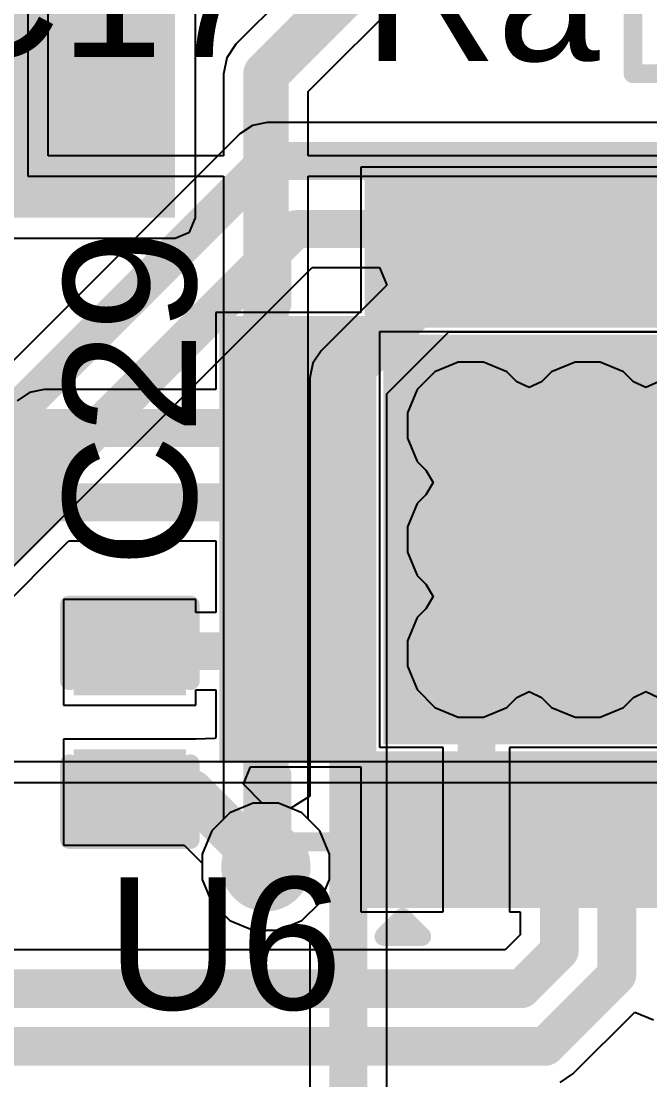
# Model space of a CAD drawing. Header units: inches. Extents: x -4.4 to 45.3, y -0.3 to 53.7.
# Drawn here: x 28.15 to 32.37, y 37.44 to 44.55 of the extents above; entities that cross this region are included whole.
import ezdxf

# ---------------------------------------------------------------- set-up
doc = ezdxf.new("R2010")
doc.units = ezdxf.units.IN
for name, color, linetype in [('Bottom Layer', 5, 'Continuous'), ('Bottom Solder', 6, 'Continuous'), ('Multi-Layer', 9, 'Continuous'), ('Pad Holes', 156, 'Continuous'), ('Signal_1', 16, 'Continuous'), ('Signal_2', 76, 'Continuous'), ('Top Layer', 1, 'Continuous'), ('Top Overlay', 2, 'Continuous'), ('Top Paste', 8, 'Continuous'), ('Top Solder', 216, 'Continuous'), ('Via Holes', 16, 'Continuous')]:
    doc.layers.add(name, color=color, linetype=linetype)
doc.styles.add('Arial', font='', dxfattribs={"height": 0.2})
doc.styles.get('Arial').set_extended_font_data('Arial')

# ---------------------------------------------------------------- blocks, each defined once
blk = doc.blocks.new('C___0402_5')
at = {"layer": 'Top Layer'}
for points in [[(-0.6985, -0.3175), (-0.6985, 0.3175), (-0.2413, 0.3175), (-0.2413, -0.3175)], [(0.2413, -0.3175), (0.2413, 0.3175), (0.6985, 0.3175), (0.6985, -0.3175)]]:
    blk.add_hatch(color=1, dxfattribs=at).paths.add_polyline_path(points)
at = {"layer": 'Top Paste'}
for points in [[(-0.6985, -0.3175), (-0.6985, 0.3175), (-0.2413, 0.3175), (-0.2413, -0.3175)], [(0.2413, -0.3175), (0.2413, 0.3175), (0.6985, 0.3175), (0.6985, -0.3175)]]:
    blk.add_hatch(color=8, dxfattribs=at).paths.add_polyline_path(points)
at = {"layer": 'Top Solder'}
for points in [[(-0.7585, -0.3775), (-0.7585, 0.3775), (-0.1813, 0.3775), (-0.1813, -0.3775)], [(0.1813, -0.3775), (0.1813, 0.3775), (0.7585, 0.3775), (0.7585, -0.3775)]]:
    blk.add_hatch(color=216, dxfattribs=at).paths.add_polyline_path(points)
at = {"layer": 'Top Overlay'}
for points in [[(-0.7874, -0.4064, 0.127, 0.127, 0), (-0.7874, 0.4064, 0.127, 0.127, 0)], [(-0.2794, 0.4064, 0.127, 0.127, 0), (-0.7874, 0.4064, 0.127, 0.127, 0)], [(0.7874, 0.4064, 0.127, 0.127, 0), (0.2794, 0.4064, 0.127, 0.127, 0)], [(0.7874, -0.4064, 0.127, 0.127, 0), (0.7874, 0.4064, 0.127, 0.127, 0)], [(-0.2794, -0.4064, 0.127, 0.127, 0), (-0.7874, -0.4064, 0.127, 0.127, 0)], [(0.7874, -0.4064, 0.127, 0.127, 0), (0.2794, -0.4064, 0.127, 0.127, 0)]]:
    blk.add_lwpolyline(points, format="xyseb", dxfattribs=at)
for points in [[(-0.8191, 0.4064, 0.0635, 0.0635, 1), (-0.7556, 0.4064, 0.0635, 0.0635, 1)], [(-0.8191, 0.4064, 0.0635, 0.0635, 1), (-0.7556, 0.4064, 0.0635, 0.0635, 1)], [(-0.3111, 0.4064, 0.0635, 0.0635, 1), (-0.2477, 0.4064, 0.0635, 0.0635, 1)], [(0.2477, 0.4064, 0.0635, 0.0635, 1), (0.3111, 0.4064, 0.0635, 0.0635, 1)], [(0.7556, 0.4064, 0.0635, 0.0635, 1), (0.8191, 0.4064, 0.0635, 0.0635, 1)], [(0.7556, 0.4064, 0.0635, 0.0635, 1), (0.8191, 0.4064, 0.0635, 0.0635, 1)], [(-0.8191, -0.4064, 0.0635, 0.0635, 1), (-0.7556, -0.4064, 0.0635, 0.0635, 1)], [(-0.8191, -0.4064, 0.0635, 0.0635, 1), (-0.7556, -0.4064, 0.0635, 0.0635, 1)], [(-0.3111, -0.4064, 0.0635, 0.0635, 1), (-0.2477, -0.4064, 0.0635, 0.0635, 1)], [(0.2477, -0.4064, 0.0635, 0.0635, 1), (0.3111, -0.4064, 0.0635, 0.0635, 1)], [(0.7556, -0.4064, 0.0635, 0.0635, 1), (0.8191, -0.4064, 0.0635, 0.0635, 1)], [(0.7556, -0.4064, 0.0635, 0.0635, 1), (0.8191, -0.4064, 0.0635, 0.0635, 1)]]:
    blk.add_lwpolyline(points, format="xyseb", close=True, dxfattribs=at)
blk = doc.blocks.new('24_QFN__4_4__37')
at = {"layer": 'Top Layer'}
for points in [[(-1.4, 1.525), (-1.4, 2.375), (-1.1, 2.375), (-1.1, 1.525)], [(-0.9, 1.525), (-0.9, 2.375), (-0.6, 2.375), (-0.6, 1.525)], [(-0.4, 1.525), (-0.4, 2.375), (-0.1, 2.375), (-0.1, 1.525)], [(0.1, 1.525), (0.1, 2.375), (0.4, 2.375), (0.4, 1.525)], [(0.6, 1.525), (0.6, 2.375), (0.9, 2.375), (0.9, 1.525)], [(1.1, 1.525), (1.1, 2.375), (1.4, 2.375), (1.4, 1.525)], [(-2.375, 1.4), (-1.525, 1.4), (-1.525, 1.1), (-2.375, 1.1)], [(1.525, 1.4), (2.375, 1.4), (2.375, 1.1), (1.525, 1.1)], [(-1.275, -1.275), (-1.275, 1.275), (1.275, 1.275), (1.275, -1.275)], [(-2.375, 0.9), (-1.525, 0.9), (-1.525, 0.6), (-2.375, 0.6)], [(1.525, 0.9), (2.375, 0.9), (2.375, 0.6), (1.525, 0.6)], [(-2.375, 0.4), (-1.525, 0.4), (-1.525, 0.1), (-2.375, 0.1)], [(1.525, 0.4), (2.375, 0.4), (2.375, 0.1), (1.525, 0.1)], [(-2.375, -0.1), (-1.525, -0.1), (-1.525, -0.4), (-2.375, -0.4)], [(1.525, -0.1), (2.375, -0.1), (2.375, -0.4), (1.525, -0.4)], [(-2.375, -0.6), (-1.525, -0.6), (-1.525, -0.9), (-2.375, -0.9)], [(1.525, -0.6), (2.375, -0.6), (2.375, -0.9), (1.525, -0.9)], [(-2.375, -1.1), (-1.525, -1.1), (-1.525, -1.4), (-2.375, -1.4)], [(1.525, -1.1), (2.375, -1.1), (2.375, -1.4), (1.525, -1.4)], [(-1.1, -1.525), (-1.1, -2.375), (-1.4, -2.375), (-1.4, -1.525)], [(-0.6, -1.525), (-0.6, -2.375), (-0.9, -2.375), (-0.9, -1.525)], [(-0.1, -1.525), (-0.1, -2.375), (-0.4, -2.375), (-0.4, -1.525)], [(0.4, -1.525), (0.4, -2.375), (0.1, -2.375), (0.1, -1.525)], [(0.9, -1.525), (0.9, -2.375), (0.6, -2.375), (0.6, -1.525)], [(1.4, -1.525), (1.4, -2.375), (1.1, -2.375), (1.1, -1.525)]]:
    blk.add_hatch(color=1, dxfattribs=at).paths.add_polyline_path(points)
at = {"layer": 'Top Paste'}
for points in [[(-1.4, 1.525), (-1.4, 2.375), (-1.1, 2.375), (-1.1, 1.525)], [(-0.9, 1.525), (-0.9, 2.375), (-0.6, 2.375), (-0.6, 1.525)], [(-0.4, 1.525), (-0.4, 2.375), (-0.1, 2.375), (-0.1, 1.525)], [(0.1, 1.525), (0.1, 2.375), (0.4, 2.375), (0.4, 1.525)], [(0.6, 1.525), (0.6, 2.375), (0.9, 2.375), (0.9, 1.525)], [(1.1, 1.525), (1.1, 2.375), (1.4, 2.375), (1.4, 1.525)], [(-2.375, 1.4), (-1.525, 1.4), (-1.525, 1.1), (-2.375, 1.1)], [(1.525, 1.4), (2.375, 1.4), (2.375, 1.1), (1.525, 1.1)], [(-1.275, -1.275), (-1.275, 1.275), (1.275, 1.275), (1.275, -1.275)], [(-2.375, 0.9), (-1.525, 0.9), (-1.525, 0.6), (-2.375, 0.6)], [(1.525, 0.9), (2.375, 0.9), (2.375, 0.6), (1.525, 0.6)], [(-2.375, 0.4), (-1.525, 0.4), (-1.525, 0.1), (-2.375, 0.1)], [(1.525, 0.4), (2.375, 0.4), (2.375, 0.1), (1.525, 0.1)], [(-2.375, -0.1), (-1.525, -0.1), (-1.525, -0.4), (-2.375, -0.4)], [(1.525, -0.1), (2.375, -0.1), (2.375, -0.4), (1.525, -0.4)], [(-2.375, -0.6), (-1.525, -0.6), (-1.525, -0.9), (-2.375, -0.9)], [(1.525, -0.6), (2.375, -0.6), (2.375, -0.9), (1.525, -0.9)], [(-2.375, -1.1), (-1.525, -1.1), (-1.525, -1.4), (-2.375, -1.4)], [(1.525, -1.1), (2.375, -1.1), (2.375, -1.4), (1.525, -1.4)], [(-1.1, -1.525), (-1.1, -2.375), (-1.4, -2.375), (-1.4, -1.525)], [(-0.6, -1.525), (-0.6, -2.375), (-0.9, -2.375), (-0.9, -1.525)], [(-0.1, -1.525), (-0.1, -2.375), (-0.4, -2.375), (-0.4, -1.525)], [(0.4, -1.525), (0.4, -2.375), (0.1, -2.375), (0.1, -1.525)], [(0.9, -1.525), (0.9, -2.375), (0.6, -2.375), (0.6, -1.525)], [(1.4, -1.525), (1.4, -2.375), (1.1, -2.375), (1.1, -1.525)]]:
    blk.add_hatch(color=8, dxfattribs=at).paths.add_polyline_path(points)
at = {"layer": 'Top Solder'}
for points in [[(-1.5016, 1.4234), (-1.5016, 2.4766), (-0.9984, 2.4766), (-0.9984, 1.4234)], [(-1.0016, 1.4234), (-1.0016, 2.4766), (-0.4984, 2.4766), (-0.4984, 1.4234)], [(-0.5016, 1.4234), (-0.5016, 2.4766), (0.0016, 2.4766), (0.0016, 1.4234)], [(-0.0016, 1.4234), (-0.0016, 2.4766), (0.5016, 2.4766), (0.5016, 1.4234)], [(0.4984, 1.4234), (0.4984, 2.4766), (1.0016, 2.4766), (1.0016, 1.4234)], [(0.9984, 1.4234), (0.9984, 2.4766), (1.5016, 2.4766), (1.5016, 1.4234)], [(-2.4766, 1.5016), (-1.4234, 1.5016), (-1.4234, 0.9984), (-2.4766, 0.9984)], [(1.4234, 1.5016), (2.4766, 1.5016), (2.4766, 0.9984), (1.4234, 0.9984)], [(-1.3766, -1.3766), (-1.3766, 1.3766), (1.3766, 1.3766), (1.3766, -1.3766)], [(-2.4766, 1.0016), (-1.4234, 1.0016), (-1.4234, 0.4984), (-2.4766, 0.4984)], [(1.4234, 1.0016), (2.4766, 1.0016), (2.4766, 0.4984), (1.4234, 0.4984)], [(-2.4766, 0.5016), (-1.4234, 0.5016), (-1.4234, -0.0016), (-2.4766, -0.0016)], [(1.4234, 0.5016), (2.4766, 0.5016), (2.4766, -0.0016), (1.4234, -0.0016)], [(-2.4766, 0.0016), (-1.4234, 0.0016), (-1.4234, -0.5016), (-2.4766, -0.5016)], [(1.4234, 0.0016), (2.4766, 0.0016), (2.4766, -0.5016), (1.4234, -0.5016)], [(-2.4766, -0.4984), (-1.4234, -0.4984), (-1.4234, -1.0016), (-2.4766, -1.0016)], [(1.4234, -0.4984), (2.4766, -0.4984), (2.4766, -1.0016), (1.4234, -1.0016)], [(-2.4766, -0.9984), (-1.4234, -0.9984), (-1.4234, -1.5016), (-2.4766, -1.5016)], [(1.4234, -0.9984), (2.4766, -0.9984), (2.4766, -1.5016), (1.4234, -1.5016)], [(-0.9984, -1.4234), (-0.9984, -2.4766), (-1.5016, -2.4766), (-1.5016, -1.4234)], [(-0.4984, -1.4234), (-0.4984, -2.4766), (-1.0016, -2.4766), (-1.0016, -1.4234)], [(0.0016, -1.4234), (0.0016, -2.4766), (-0.5016, -2.4766), (-0.5016, -1.4234)], [(0.5016, -1.4234), (0.5016, -2.4766), (-0.0016, -2.4766), (-0.0016, -1.4234)], [(1.0016, -1.4234), (1.0016, -2.4766), (0.4984, -2.4766), (0.4984, -1.4234)], [(1.5016, -1.4234), (1.5016, -2.4766), (0.9984, -2.4766), (0.9984, -1.4234)]]:
    blk.add_hatch(color=216, dxfattribs=at).paths.add_polyline_path(points)
at = {"layer": 'Top Overlay'}
for points in [[(-2.032, 2.0574, 0.127, 0.127, 0), (-2.032, 1.6256, 0.127, 0.127, 0)], [(-2.032, 2.0574, 0.127, 0.127, 0), (-1.5748, 2.0574, 0.127, 0.127, 0)], [(1.5748, 2.0574, 0.127, 0.127, 0), (2.032, 2.0574, 0.127, 0.127, 0)], [(2.032, 2.0574, 0.127, 0.127, 0), (2.032, 1.6256, 0.127, 0.127, 0)], [(-2.667, 1.3716, 0.127, 0.127, 0), (-2.54, 1.2446, 0.127, 0.127, 0)], [(-2.667, 1.3716, 0.127, 0.127, 0), (-2.667, 1.1176, 0.127, 0.127, 0)], [(-2.54, 1.2446, 0.127, 0.127, 0), (-2.667, 1.1176, 0.127, 0.127, 0)], [(-2.032, -1.6256, 0.127, 0.127, 0), (-2.032, -2.0574, 0.127, 0.127, 0)], [(2.032, -1.6256, 0.127, 0.127, 0), (2.032, -2.0574, 0.127, 0.127, 0)], [(-2.032, -2.0574, 0.127, 0.127, 0), (-1.5748, -2.0574, 0.127, 0.127, 0)], [(1.5748, -2.0574, 0.127, 0.127, 0), (2.032, -2.0574, 0.127, 0.127, 0)]]:
    blk.add_lwpolyline(points, format="xyseb", dxfattribs=at)
for points in [[(-2.0638, 2.0574, 0.0635, 0.0635, 1), (-2.0002, 2.0574, 0.0635, 0.0635, 1)], [(-2.0638, 2.0574, 0.0635, 0.0635, 1), (-2.0002, 2.0574, 0.0635, 0.0635, 1)], [(-1.6065, 2.0574, 0.0635, 0.0635, 1), (-1.5431, 2.0574, 0.0635, 0.0635, 1)], [(1.5431, 2.0574, 0.0635, 0.0635, 1), (1.6065, 2.0574, 0.0635, 0.0635, 1)], [(2.0002, 2.0574, 0.0635, 0.0635, 1), (2.0638, 2.0574, 0.0635, 0.0635, 1)], [(2.0002, 2.0574, 0.0635, 0.0635, 1), (2.0638, 2.0574, 0.0635, 0.0635, 1)], [(-2.0638, 1.6256, 0.0635, 0.0635, 1), (-2.0002, 1.6256, 0.0635, 0.0635, 1)], [(2.0002, 1.6256, 0.0635, 0.0635, 1), (2.0638, 1.6256, 0.0635, 0.0635, 1)], [(-2.6987, 1.3716, 0.0635, 0.0635, 1), (-2.6353, 1.3716, 0.0635, 0.0635, 1)], [(-2.6987, 1.3716, 0.0635, 0.0635, 1), (-2.6353, 1.3716, 0.0635, 0.0635, 1)], [(-2.5718, 1.2446, 0.0635, 0.0635, 1), (-2.5082, 1.2446, 0.0635, 0.0635, 1)], [(-2.5718, 1.2446, 0.0635, 0.0635, 1), (-2.5082, 1.2446, 0.0635, 0.0635, 1)], [(-2.6987, 1.1176, 0.0635, 0.0635, 1), (-2.6353, 1.1176, 0.0635, 0.0635, 1)], [(-2.6987, 1.1176, 0.0635, 0.0635, 1), (-2.6353, 1.1176, 0.0635, 0.0635, 1)], [(-2.0638, -1.6256, 0.0635, 0.0635, 1), (-2.0002, -1.6256, 0.0635, 0.0635, 1)], [(2.0002, -1.6256, 0.0635, 0.0635, 1), (2.0638, -1.6256, 0.0635, 0.0635, 1)], [(-2.0638, -2.0574, 0.0635, 0.0635, 1), (-2.0002, -2.0574, 0.0635, 0.0635, 1)], [(-2.0638, -2.0574, 0.0635, 0.0635, 1), (-2.0002, -2.0574, 0.0635, 0.0635, 1)], [(-1.6065, -2.0574, 0.0635, 0.0635, 1), (-1.5431, -2.0574, 0.0635, 0.0635, 1)], [(1.5431, -2.0574, 0.0635, 0.0635, 1), (1.6065, -2.0574, 0.0635, 0.0635, 1)], [(2.0002, -2.0574, 0.0635, 0.0635, 1), (2.0638, -2.0574, 0.0635, 0.0635, 1)], [(2.0002, -2.0574, 0.0635, 0.0635, 1), (2.0638, -2.0574, 0.0635, 0.0635, 1)]]:
    blk.add_lwpolyline(points, format="xyseb", close=True, dxfattribs=at)
blk = doc.blocks.new('PH_01291_72')
at = {"layer": 'Bottom Layer'}
h = blk.add_hatch(color=5, dxfattribs=at)
edge = h.paths.add_edge_path()
edge.add_arc((-2.54, 1.27), 0.75, 0, 360)
h = blk.add_hatch(color=5, dxfattribs=at)
edge = h.paths.add_edge_path()
edge.add_arc((0, 1.27), 0.75, 0, 360)
h = blk.add_hatch(color=5, dxfattribs=at)
edge = h.paths.add_edge_path()
edge.add_arc((2.54, 1.27), 0.75, 0, 360)
blk.add_hatch(color=5, dxfattribs=at).paths.add_polyline_path([(-3.29, -0.52), (-1.79, -0.52), (-1.79, -2.02), (-3.29, -2.02)])
h = blk.add_hatch(color=5, dxfattribs=at)
edge = h.paths.add_edge_path()
edge.add_arc((0, -1.27), 0.75, 0, 360)
h = blk.add_hatch(color=5, dxfattribs=at)
edge = h.paths.add_edge_path()
edge.add_arc((2.54, -1.27), 0.75, 0, 360)
at = {"layer": 'Bottom Solder'}
h = blk.add_hatch(color=6, dxfattribs=at)
edge = h.paths.add_edge_path()
edge.add_arc((-2.54, 1.27), 0.8516, 0, 360)
h = blk.add_hatch(color=6, dxfattribs=at)
edge = h.paths.add_edge_path()
edge.add_arc((0, 1.27), 0.8516, 0, 360)
h = blk.add_hatch(color=6, dxfattribs=at)
edge = h.paths.add_edge_path()
edge.add_arc((2.54, 1.27), 0.8516, 0, 360)
blk.add_hatch(color=6, dxfattribs=at).paths.add_polyline_path([(-3.3916, -0.4184), (-1.6884, -0.4184), (-1.6884, -2.1216), (-3.3916, -2.1216)])
h = blk.add_hatch(color=6, dxfattribs=at)
edge = h.paths.add_edge_path()
edge.add_arc((0, -1.27), 0.8516, 0, 360)
h = blk.add_hatch(color=6, dxfattribs=at)
edge = h.paths.add_edge_path()
edge.add_arc((2.54, -1.27), 0.8516, 0, 360)
at = {"layer": 'Multi-Layer'}
h = blk.add_hatch(color=9, dxfattribs=at)
edge = h.paths.add_edge_path()
edge.add_arc((-2.54, 1.27), 0.75, 0, 360)
h = blk.add_hatch(color=9, dxfattribs=at)
edge = h.paths.add_edge_path()
edge.add_arc((0, 1.27), 0.75, 0, 360)
h = blk.add_hatch(color=9, dxfattribs=at)
edge = h.paths.add_edge_path()
edge.add_arc((2.54, 1.27), 0.75, 0, 360)
blk.add_hatch(color=9, dxfattribs=at).paths.add_polyline_path([(-3.29, -0.52), (-1.79, -0.52), (-1.79, -2.02), (-3.29, -2.02)])
h = blk.add_hatch(color=9, dxfattribs=at)
edge = h.paths.add_edge_path()
edge.add_arc((0, -1.27), 0.75, 0, 360)
h = blk.add_hatch(color=9, dxfattribs=at)
edge = h.paths.add_edge_path()
edge.add_arc((2.54, -1.27), 0.75, 0, 360)
at = {"layer": 'Pad Holes'}
h = blk.add_hatch(color=7, dxfattribs=at)
edge = h.paths.add_edge_path()
edge.add_arc((-2.54, 1.27), 0.51, 0, 360)
h = blk.add_hatch(color=7, dxfattribs=at)
edge = h.paths.add_edge_path()
edge.add_arc((0, 1.27), 0.51, 0, 360)
h = blk.add_hatch(color=7, dxfattribs=at)
edge = h.paths.add_edge_path()
edge.add_arc((2.54, 1.27), 0.51, 0, 360)
h = blk.add_hatch(color=7, dxfattribs=at)
edge = h.paths.add_edge_path()
edge.add_arc((-2.54, -1.27), 0.51, 0, 360)
h = blk.add_hatch(color=7, dxfattribs=at)
edge = h.paths.add_edge_path()
edge.add_arc((0, -1.27), 0.51, 0, 360)
h = blk.add_hatch(color=7, dxfattribs=at)
edge = h.paths.add_edge_path()
edge.add_arc((2.54, -1.27), 0.51, 0, 360)
at = {"layer": 'Signal_1'}
h = blk.add_hatch(color=16, dxfattribs=at)
edge = h.paths.add_edge_path()
edge.add_arc((-2.54, 1.27), 0.75, 0, 360)
h = blk.add_hatch(color=16, dxfattribs=at)
edge = h.paths.add_edge_path()
edge.add_arc((0, 1.27), 0.75, 0, 360)
h = blk.add_hatch(color=16, dxfattribs=at)
edge = h.paths.add_edge_path()
edge.add_arc((2.54, 1.27), 0.75, 0, 360)
blk.add_hatch(color=16, dxfattribs=at).paths.add_polyline_path([(-3.29, -0.52), (-1.79, -0.52), (-1.79, -2.02), (-3.29, -2.02)])
h = blk.add_hatch(color=16, dxfattribs=at)
edge = h.paths.add_edge_path()
edge.add_arc((0, -1.27), 0.75, 0, 360)
h = blk.add_hatch(color=16, dxfattribs=at)
edge = h.paths.add_edge_path()
edge.add_arc((2.54, -1.27), 0.75, 0, 360)
at = {"layer": 'Signal_2'}
h = blk.add_hatch(color=76, dxfattribs=at)
edge = h.paths.add_edge_path()
edge.add_arc((-2.54, 1.27), 0.75, 0, 360)
h = blk.add_hatch(color=76, dxfattribs=at)
edge = h.paths.add_edge_path()
edge.add_arc((0, 1.27), 0.75, 0, 360)
h = blk.add_hatch(color=76, dxfattribs=at)
edge = h.paths.add_edge_path()
edge.add_arc((2.54, 1.27), 0.75, 0, 360)
blk.add_hatch(color=76, dxfattribs=at).paths.add_polyline_path([(-3.29, -0.52), (-1.79, -0.52), (-1.79, -2.02), (-3.29, -2.02)])
h = blk.add_hatch(color=76, dxfattribs=at)
edge = h.paths.add_edge_path()
edge.add_arc((0, -1.27), 0.75, 0, 360)
h = blk.add_hatch(color=76, dxfattribs=at)
edge = h.paths.add_edge_path()
edge.add_arc((2.54, -1.27), 0.75, 0, 360)
at = {"layer": 'Top Layer'}
h = blk.add_hatch(color=1, dxfattribs=at)
edge = h.paths.add_edge_path()
edge.add_arc((-2.54, 1.27), 0.75, 0, 360)
h = blk.add_hatch(color=1, dxfattribs=at)
edge = h.paths.add_edge_path()
edge.add_arc((0, 1.27), 0.75, 0, 360)
h = blk.add_hatch(color=1, dxfattribs=at)
edge = h.paths.add_edge_path()
edge.add_arc((2.54, 1.27), 0.75, 0, 360)
blk.add_hatch(color=1, dxfattribs=at).paths.add_polyline_path([(-3.29, -0.52), (-1.79, -0.52), (-1.79, -2.02), (-3.29, -2.02)])
h = blk.add_hatch(color=1, dxfattribs=at)
edge = h.paths.add_edge_path()
edge.add_arc((0, -1.27), 0.75, 0, 360)
h = blk.add_hatch(color=1, dxfattribs=at)
edge = h.paths.add_edge_path()
edge.add_arc((2.54, -1.27), 0.75, 0, 360)
at = {"layer": 'Top Solder'}
h = blk.add_hatch(color=216, dxfattribs=at)
edge = h.paths.add_edge_path()
edge.add_arc((-2.54, 1.27), 0.8516, 0, 360)
h = blk.add_hatch(color=216, dxfattribs=at)
edge = h.paths.add_edge_path()
edge.add_arc((0, 1.27), 0.8516, 0, 360)
h = blk.add_hatch(color=216, dxfattribs=at)
edge = h.paths.add_edge_path()
edge.add_arc((2.54, 1.27), 0.8516, 0, 360)
blk.add_hatch(color=216, dxfattribs=at).paths.add_polyline_path([(-3.3916, -0.4184), (-1.6884, -0.4184), (-1.6884, -2.1216), (-3.3916, -2.1216)])
h = blk.add_hatch(color=216, dxfattribs=at)
edge = h.paths.add_edge_path()
edge.add_arc((0, -1.27), 0.8516, 0, 360)
h = blk.add_hatch(color=216, dxfattribs=at)
edge = h.paths.add_edge_path()
edge.add_arc((2.54, -1.27), 0.8516, 0, 360)
at = {"layer": 'Top Overlay'}
for points in [[(3.9085, 2.5623, 0.127, 0.127, 0), (-3.8577, 2.5623, 0.127, 0.127, 0)], [(-3.8577, 2.5431, 0.127, 0.127, 0), (-3.8577, -2.6639, 0.127, 0.127, 0)], [(3.9085, 2.5623, 0.127, 0.127, 0), (3.9085, -2.6639, 0.127, 0.127, 0)], [(3.9085, -2.6639, 0.127, 0.127, 0), (-3.8577, -2.6639, 0.127, 0.127, 0)]]:
    blk.add_lwpolyline(points, format="xyseb", dxfattribs=at)
for points in [[(-3.8895, 2.5623, 0.0635, 0.0635, 1), (-3.826, 2.5623, 0.0635, 0.0635, 1)], [(-3.8895, 2.5431, 0.0635, 0.0635, 1), (-3.826, 2.5431, 0.0635, 0.0635, 1)], [(3.8768, 2.5623, 0.0635, 0.0635, 1), (3.9403, 2.5623, 0.0635, 0.0635, 1)], [(3.8768, 2.5623, 0.0635, 0.0635, 1), (3.9403, 2.5623, 0.0635, 0.0635, 1)], [(-3.8895, -2.6639, 0.0635, 0.0635, 1), (-3.826, -2.6639, 0.0635, 0.0635, 1)], [(-3.8895, -2.6639, 0.0635, 0.0635, 1), (-3.826, -2.6639, 0.0635, 0.0635, 1)], [(3.8768, -2.6639, 0.0635, 0.0635, 1), (3.9403, -2.6639, 0.0635, 0.0635, 1)], [(3.8768, -2.6639, 0.0635, 0.0635, 1), (3.9403, -2.6639, 0.0635, 0.0635, 1)]]:
    blk.add_lwpolyline(points, format="xyseb", close=True, dxfattribs=at)

msp = doc.modelspace()

# ---------------------------------------------------------------- hatches: boundary and pattern name
at = {"layer": 'Bottom Layer'}
h = msp.add_hatch(color=5, dxfattribs=at)
edge = h.paths.add_edge_path()
edge.add_arc((31.1722, 41.8338), 0.3, 0, 360)
h = msp.add_hatch(color=5, dxfattribs=at)
edge = h.paths.add_edge_path()
edge.add_arc((31.9564, 41.8338), 0.3, 0, 360)
h = msp.add_hatch(color=5, dxfattribs=at)
edge = h.paths.add_edge_path()
edge.add_arc((31.1722, 41.0678), 0.3, 0, 360)
h = msp.add_hatch(color=5, dxfattribs=at)
edge = h.paths.add_edge_path()
edge.add_arc((31.9564, 41.0678), 0.3, 0, 360)
h = msp.add_hatch(color=5, dxfattribs=at)
edge = h.paths.add_edge_path()
edge.add_arc((31.1722, 40.3018), 0.3, 0, 360)
h = msp.add_hatch(color=5, dxfattribs=at)
edge = h.paths.add_edge_path()
edge.add_arc((31.9564, 40.3018), 0.3, 0, 360)
h = msp.add_hatch(color=5, dxfattribs=at)
edge = h.paths.add_edge_path()
edge.add_arc((29.7942, 38.8693), 0.3, 0, 360)
at = {"layer": 'Signal_1'}
h = msp.add_hatch(color=16, dxfattribs=at)
edge = h.paths.add_edge_path()
edge.add_arc((31.1722, 41.8338), 0.3, 0, 360)
h = msp.add_hatch(color=16, dxfattribs=at)
edge = h.paths.add_edge_path()
edge.add_arc((31.9564, 41.8338), 0.3, 0, 360)
h = msp.add_hatch(color=16, dxfattribs=at)
edge = h.paths.add_edge_path()
edge.add_arc((31.1722, 41.0678), 0.3, 0, 360)
h = msp.add_hatch(color=16, dxfattribs=at)
edge = h.paths.add_edge_path()
edge.add_arc((31.9564, 41.0678), 0.3, 0, 360)
h = msp.add_hatch(color=16, dxfattribs=at)
edge = h.paths.add_edge_path()
edge.add_arc((31.1722, 40.3018), 0.3, 0, 360)
h = msp.add_hatch(color=16, dxfattribs=at)
edge = h.paths.add_edge_path()
edge.add_arc((31.9564, 40.3018), 0.3, 0, 360)
h = msp.add_hatch(color=16, dxfattribs=at)
edge = h.paths.add_edge_path()
edge.add_arc((29.7942, 38.8693), 0.3, 0, 360)
at = {"layer": 'Signal_2'}
h = msp.add_hatch(color=76, dxfattribs=at)
edge = h.paths.add_edge_path()
edge.add_arc((31.1722, 41.8338), 0.3, 0, 360)
h = msp.add_hatch(color=76, dxfattribs=at)
edge = h.paths.add_edge_path()
edge.add_arc((31.9564, 41.8338), 0.3, 0, 360)
h = msp.add_hatch(color=76, dxfattribs=at)
edge = h.paths.add_edge_path()
edge.add_arc((31.1722, 41.0678), 0.3, 0, 360)
h = msp.add_hatch(color=76, dxfattribs=at)
edge = h.paths.add_edge_path()
edge.add_arc((31.9564, 41.0678), 0.3, 0, 360)
h = msp.add_hatch(color=76, dxfattribs=at)
edge = h.paths.add_edge_path()
edge.add_arc((31.1722, 40.3018), 0.3, 0, 360)
h = msp.add_hatch(color=76, dxfattribs=at)
edge = h.paths.add_edge_path()
edge.add_arc((31.9564, 40.3018), 0.3, 0, 360)
h = msp.add_hatch(color=76, dxfattribs=at)
edge = h.paths.add_edge_path()
edge.add_arc((29.7942, 38.8693), 0.3, 0, 360)
at = {"layer": 'Top Layer'}
msp.add_hatch(color=1, dxfattribs=at).paths.add_polyline_path([(26.289, 43.2308), (29.1846, 43.2308), (29.1846, 49.3776), (26.289, 49.3776)])
h = msp.add_hatch(color=1, dxfattribs=at)
edge = h.paths.add_edge_path()
edge.add_arc((31.1722, 41.8338), 0.3, 0, 360)
h = msp.add_hatch(color=1, dxfattribs=at)
edge = h.paths.add_edge_path()
edge.add_arc((31.9564, 41.8338), 0.3, 0, 360)
h = msp.add_hatch(color=1, dxfattribs=at)
edge = h.paths.add_edge_path()
edge.add_arc((31.1722, 41.0678), 0.3, 0, 360)
h = msp.add_hatch(color=1, dxfattribs=at)
edge = h.paths.add_edge_path()
edge.add_arc((31.9564, 41.0678), 0.3, 0, 360)
h = msp.add_hatch(color=1, dxfattribs=at)
edge = h.paths.add_edge_path()
edge.add_arc((31.1722, 40.3018), 0.3, 0, 360)
h = msp.add_hatch(color=1, dxfattribs=at)
edge = h.paths.add_edge_path()
edge.add_arc((31.9564, 40.3018), 0.3, 0, 360)
h = msp.add_hatch(color=1, dxfattribs=at)
edge = h.paths.add_edge_path()
edge.add_arc((29.7942, 38.8693), 0.3, 0, 360)
at = {"layer": 'Via Holes'}
h = msp.add_hatch(color=7, dxfattribs=at)
edge = h.paths.add_edge_path()
edge.add_arc((31.1722, 41.8338), 0.15, 0, 360)
h = msp.add_hatch(color=7, dxfattribs=at)
edge = h.paths.add_edge_path()
edge.add_arc((31.9564, 41.8338), 0.15, 0, 360)
h = msp.add_hatch(color=7, dxfattribs=at)
edge = h.paths.add_edge_path()
edge.add_arc((31.1722, 41.0678), 0.15, 0, 360)
h = msp.add_hatch(color=7, dxfattribs=at)
edge = h.paths.add_edge_path()
edge.add_arc((31.9564, 41.0678), 0.15, 0, 360)
h = msp.add_hatch(color=7, dxfattribs=at)
edge = h.paths.add_edge_path()
edge.add_arc((31.1722, 40.3018), 0.15, 0, 360)
h = msp.add_hatch(color=7, dxfattribs=at)
edge = h.paths.add_edge_path()
edge.add_arc((31.9564, 40.3018), 0.15, 0, 360)
h = msp.add_hatch(color=7, dxfattribs=at)
edge = h.paths.add_edge_path()
edge.add_arc((29.7942, 38.8693), 0.15, 0, 360)

# ---------------------------------------------------------------- linework, layer by layer
at = {"layer": 'Bottom Layer'}
for p, q in [((29.7039, 43.8511), (29.6199, 43.7949)), ((29.803, 43.8708), (29.7039, 43.8511)), ((35.6216, 43.8708), (29.803, 43.8708)), ((29.6199, 43.7949), (23.0155, 37.1906)), ((23.1447, 35.9357), (30.1047, 42.8956)), ((30.1047, 42.8956), (30.5579, 42.8956)), ((30.5579, 42.8956), (30.6065, 42.7783)), ((30.6065, 42.7783), (30.1651, 42.3369)), ((30.6072, 42.0465), (31.0245, 42.4638)), ((31.0245, 42.4638), (36.9824, 42.4638)), ((30.1651, 42.3369), (30.1089, 42.2529)), ((30.1089, 42.2529), (30.0892, 42.1538)), ((30.0892, 42.1538), (30.0892, 39.344)), ((30.6072, 36.3172), (30.6072, 42.0465)), ((30.0892, 39.344), (29.9622, 39.2618)), ((29.7093, 39.2963), (29.5523, 39.2312)), ((29.8791, 39.2963), (29.7093, 39.2963)), ((29.9622, 39.2618), (29.8791, 39.2963)), ((29.5523, 39.2312), (29.4322, 39.1111)), ((29.4322, 39.1111), (29.3672, 38.9542)), ((29.3672, 38.9542), (29.3672, 38.7843)), ((29.3672, 38.7843), (29.4322, 38.6274)), ((29.4322, 38.6274), (29.5523, 38.5073)), ((29.5523, 38.5073), (29.7093, 38.4423)), ((29.7093, 38.4423), (29.8791, 38.4423)), ((29.8791, 38.4423), (29.9622, 38.4767)), ((29.9622, 38.4767), (30.0892, 38.3945)), ((30.0892, 38.3945), (30.0892, 36.4245))]:
    msp.add_line(p, q, dxfattribs=at)
for points in [[(23.1228, 36.9316, 0.254, 0.254, 0), (29.803, 43.6118, 0.254, 0.254, 0)], [(29.803, 43.6118, 0.254, 0.254, 0), (35.7289, 43.6118, 0.254, 0.254, 0)], [(22.9616, 36.1188, 0.254, 0.254, 0), (29.9974, 43.1546, 0.254, 0.254, 0)], [(29.9974, 43.1546, 0.254, 0.254, 0), (36.2458, 43.1546, 0.254, 0.254, 0)], [(30.3482, 42.1538, 0.254, 0.254, 0), (30.9172, 42.7228, 0.254, 0.254, 0)], [(30.9172, 42.7228, 0.254, 0.254, 0), (36.9824, 42.7228, 0.254, 0.254, 0)], [(30.3482, 36.3172, 0.254, 0.254, 0), (30.3482, 42.1538, 0.254, 0.254, 0)]]:
    msp.add_lwpolyline(points, format="xyseb", dxfattribs=at)
for points in [[(29.7395, 43.6118, 0.127, 0.127, 1), (29.8665, 43.6118, 0.127, 0.127, 1)], [(29.7395, 43.6118, 0.127, 0.127, 1), (29.8665, 43.6118, 0.127, 0.127, 1)], [(29.9339, 43.1546, 0.127, 0.127, 1), (30.0609, 43.1546, 0.127, 0.127, 1)], [(29.9339, 43.1546, 0.127, 0.127, 1), (30.0609, 43.1546, 0.127, 0.127, 1)], [(30.8537, 42.7228, 0.127, 0.127, 1), (30.9807, 42.7228, 0.127, 0.127, 1)], [(30.8537, 42.7228, 0.127, 0.127, 1), (30.9807, 42.7228, 0.127, 0.127, 1)], [(30.2847, 42.1538, 0.127, 0.127, 1), (30.4117, 42.1538, 0.127, 0.127, 1)], [(30.2847, 42.1538, 0.127, 0.127, 1), (30.4117, 42.1538, 0.127, 0.127, 1)]]:
    msp.add_lwpolyline(points, format="xyseb", close=True, dxfattribs=at)
at = {"layer": 'Signal_1'}
for p, q in [((31.0872, 42.2608), (30.9303, 42.1958)), ((31.2571, 42.2608), (31.0872, 42.2608)), ((31.414, 42.1958), (31.2571, 42.2608)), ((31.8715, 42.2608), (31.7145, 42.1958)), ((32.0413, 42.2608), (31.8715, 42.2608)), ((32.1983, 42.1958), (32.0413, 42.2608)), ((30.9303, 42.1958), (30.8102, 42.0757)), ((31.4813, 42.1285), (31.414, 42.1958)), ((31.7145, 42.1958), (31.6472, 42.1285)), ((32.2655, 42.1285), (32.1983, 42.1958)), ((31.5643, 42.0898), (31.4813, 42.1285)), ((31.6472, 42.1285), (31.5643, 42.0898)), ((32.3485, 42.0898), (32.2655, 42.1285)), ((32.4315, 42.1285), (32.3485, 42.0898)), ((30.8102, 42.0757), (30.7452, 41.9187)), ((30.7452, 41.9187), (30.7452, 41.7489)), ((30.7452, 41.7489), (30.8102, 41.5919)), ((30.8102, 41.5919), (30.8683, 41.5338)), ((30.8683, 41.5338), (30.9178, 41.4508)), ((30.9178, 41.4508), (30.8683, 41.3678)), ((30.8683, 41.3678), (30.8102, 41.3097)), ((30.8102, 41.3097), (30.7452, 41.1527)), ((30.7452, 41.1527), (30.7452, 40.9829)), ((30.7452, 40.9829), (30.8102, 40.8259)), ((30.8102, 40.8259), (30.8683, 40.7678)), ((30.8683, 40.7678), (30.9178, 40.6848)), ((30.9178, 40.6848), (30.8683, 40.6018)), ((30.8683, 40.6018), (30.8102, 40.5437)), ((30.8102, 40.5437), (30.7452, 40.3867)), ((30.7452, 40.3867), (30.7452, 40.2169)), ((30.7452, 40.2169), (30.8102, 40.0599)), ((30.8102, 40.0599), (30.9303, 39.9398)), ((31.414, 39.9398), (31.4813, 40.0071)), ((31.4813, 40.0071), (31.5643, 40.0459)), ((31.5643, 40.0459), (31.6472, 40.0071)), ((31.6472, 40.0071), (31.7145, 39.9398)), ((32.1983, 39.9398), (32.2655, 40.0071)), ((32.2655, 40.0071), (32.3485, 40.0459)), ((32.3485, 40.0459), (32.4315, 40.0071)), ((30.9303, 39.9398), (31.0872, 39.8748)), ((31.2571, 39.8748), (31.414, 39.9398)), ((31.7145, 39.9398), (31.8715, 39.8748)), ((32.0413, 39.8748), (32.1983, 39.9398)), ((31.0872, 39.8748), (31.2571, 39.8748)), ((31.8715, 39.8748), (32.0413, 39.8748)), ((33.6353, 39.5732), (21.7893, 39.5732)), ((23.2809, 39.4357), (33.4124, 39.4357)), ((29.7093, 39.2963), (29.5523, 39.2312)), ((29.8791, 39.2963), (29.7093, 39.2963)), ((30.0361, 39.2312), (29.8791, 39.2963)), ((29.5523, 39.2312), (29.4322, 39.1111)), ((30.1562, 39.1111), (30.0361, 39.2312)), ((29.4322, 39.1111), (29.3672, 38.9542)), ((30.2212, 38.9542), (30.1562, 39.1111)), ((29.3672, 38.9542), (29.3672, 38.7843)), ((30.2212, 38.7843), (30.2212, 38.9542)), ((29.3672, 38.7843), (29.4322, 38.6274)), ((30.1562, 38.6274), (30.2212, 38.7843)), ((29.4322, 38.6274), (29.5523, 38.5073)), ((30.0361, 38.5073), (30.1562, 38.6274)), ((29.5523, 38.5073), (29.7093, 38.4423)), ((29.8791, 38.4423), (30.0361, 38.5073)), ((29.7093, 38.4423), (29.8791, 38.4423))]:
    msp.add_line(p, q, dxfattribs=at)
at = {"layer": 'Signal_2'}
for p, q in [((32.8401, 47.6448), (29.5928, 44.3974)), ((30.0791, 44.078), (33.243, 47.2419)), ((28.194, 45.8724), (28.194, 43.5102)), ((28.3315, 43.6477), (28.3315, 45.8724)), ((29.5928, 44.3974), (29.531, 44.305)), ((29.531, 44.305), (29.5093, 44.196)), ((29.5093, 44.196), (29.5093, 44.196)), ((29.5093, 44.196), (29.5093, 43.6477)), ((30.0791, 43.6477), (30.0791, 44.078)), ((29.5093, 43.6477), (28.3315, 43.6477)), ((37.9222, 43.6477), (30.0791, 43.6477)), ((28.194, 43.5102), (29.5093, 43.5102)), ((29.5093, 43.5102), (29.5093, 39.1882)), ((30.0791, 39.1882), (30.0791, 43.5102)), ((30.0791, 43.5102), (37.9222, 43.5102)), ((31.0872, 42.2608), (30.9303, 42.1958)), ((31.2571, 42.2608), (31.0872, 42.2608)), ((31.414, 42.1958), (31.2571, 42.2608)), ((31.8715, 42.2608), (31.7145, 42.1958)), ((32.0413, 42.2608), (31.8715, 42.2608)), ((32.1983, 42.1958), (32.0413, 42.2608)), ((30.9303, 42.1958), (30.8102, 42.0757)), ((31.4813, 42.1285), (31.414, 42.1958)), ((31.7145, 42.1958), (31.6472, 42.1285)), ((32.2655, 42.1285), (32.1983, 42.1958)), ((31.5643, 42.0898), (31.4813, 42.1285)), ((31.6472, 42.1285), (31.5643, 42.0898)), ((32.3485, 42.0898), (32.2655, 42.1285)), ((32.4315, 42.1285), (32.3485, 42.0898)), ((30.8102, 42.0757), (30.7452, 41.9187)), ((30.7452, 41.9187), (30.7452, 41.7489)), ((30.7452, 41.7489), (30.8102, 41.5919)), ((30.8102, 41.5919), (30.8683, 41.5338)), ((30.8683, 41.5338), (30.9178, 41.4508)), ((30.9178, 41.4508), (30.8683, 41.3678)), ((30.8683, 41.3678), (30.8102, 41.3097)), ((30.8102, 41.3097), (30.7452, 41.1527)), ((30.7452, 41.1527), (30.7452, 40.9829)), ((30.7452, 40.9829), (30.8102, 40.8259)), ((30.8102, 40.8259), (30.8683, 40.7678)), ((30.8683, 40.7678), (30.9178, 40.6848)), ((30.9178, 40.6848), (30.8683, 40.6018)), ((30.8683, 40.6018), (30.8102, 40.5437)), ((30.8102, 40.5437), (30.7452, 40.3867)), ((30.7452, 40.3867), (30.7452, 40.2169)), ((30.7452, 40.2169), (30.8102, 40.0599)), ((30.8102, 40.0599), (30.9303, 39.9398)), ((31.414, 39.9398), (31.4813, 40.0071)), ((31.4813, 40.0071), (31.5643, 40.0459)), ((31.5643, 40.0459), (31.6472, 40.0071)), ((31.6472, 40.0071), (31.7145, 39.9398)), ((32.1983, 39.9398), (32.2655, 40.0071)), ((32.2655, 40.0071), (32.3485, 40.0459)), ((32.3485, 40.0459), (32.4315, 40.0071)), ((30.9303, 39.9398), (31.0872, 39.8748)), ((31.2571, 39.8748), (31.414, 39.9398)), ((31.7145, 39.9398), (31.8715, 39.8748)), ((32.0413, 39.8748), (32.1983, 39.9398)), ((31.0872, 39.8748), (31.2571, 39.8748)), ((31.8715, 39.8748), (32.0413, 39.8748)), ((29.5093, 39.1882), (29.4322, 39.1111)), ((30.1562, 39.1111), (30.0791, 39.1882)), ((29.4322, 39.1111), (29.3672, 38.9542)), ((30.2212, 38.9542), (30.1562, 39.1111)), ((29.3672, 38.9542), (29.3672, 38.7843)), ((30.2212, 38.7843), (30.2212, 38.9542)), ((29.3672, 38.7843), (29.4322, 38.6274)), ((30.1562, 38.6274), (30.2212, 38.7843)), ((29.4322, 38.6274), (29.5523, 38.5073)), ((30.0361, 38.5073), (30.1562, 38.6274)), ((29.5523, 38.5073), (29.7093, 38.4423)), ((29.8791, 38.4423), (30.0361, 38.5073)), ((29.7093, 38.4423), (29.8791, 38.4423))]:
    msp.add_line(p, q, dxfattribs=at)
for points in [[(29.7942, 44.196, 0.3048, 0.3048, 0), (33.6296, 48.0314, 0.3048, 0.3048, 0)], [(29.7942, 39.0906, 0.3048, 0.3048, 0), (29.7942, 44.196, 0.3048, 0.3048, 0)]]:
    msp.add_lwpolyline(points, format="xyseb", dxfattribs=at)
for points in [[(29.718, 44.196, 0.1524, 0.1524, 1), (29.8704, 44.196, 0.1524, 0.1524, 1)], [(29.718, 44.196, 0.1524, 0.1524, 1), (29.8704, 44.196, 0.1524, 0.1524, 1)], [(29.718, 39.0906, 0.1524, 0.1524, 1), (29.8704, 39.0906, 0.1524, 0.1524, 1)]]:
    msp.add_lwpolyline(points, format="xyseb", close=True, dxfattribs=at)
at = {"layer": 'Top Layer'}
for p, q in [((29.3221, 43.2308), (29.3221, 49.3776)), ((32.45, 43.5698), (30.432, 43.5698)), ((30.432, 43.5698), (30.432, 42.5948)), ((29.2818, 43.1336), (29.3221, 43.2308)), ((29.1846, 43.0933), (29.2818, 43.1336)), ((26.289, 43.0933), (29.1846, 43.0933)), ((30.432, 42.5948), (29.457, 42.5948)), ((29.457, 42.5948), (29.457, 42.0768)), ((30.561, 41.5408), (30.561, 42.4658)), ((30.561, 42.4658), (33.357, 42.4658)), ((28.2059, 42.0571), (28.1219, 42.0009)), ((28.305, 42.0768), (28.2059, 42.0571)), ((29.457, 42.0768), (28.305, 42.0768)), ((30.561, 40.5408), (30.561, 41.5408)), ((27.9196, 40.5087), (28.4697, 41.0588)), ((28.4697, 41.0588), (29.457, 41.0588)), ((29.457, 41.0588), (29.457, 40.5768)), ((29.3243, 40.6654), (28.4353, 40.6654)), ((28.4353, 40.6654), (28.4353, 39.9542)), ((29.3243, 40.5768), (29.3243, 40.6654)), ((29.457, 40.5768), (29.3243, 40.5768)), ((30.561, 39.6698), (30.561, 40.5408)), ((29.3243, 39.9542), (29.3243, 40.0588)), ((29.3243, 40.0588), (29.457, 40.0588)), ((29.457, 40.0588), (29.457, 39.7379)), ((28.4353, 39.9542), (29.3243, 39.9542)), ((29.3243, 39.7256), (28.4353, 39.7256)), ((28.4353, 39.7256), (28.4353, 39.0144)), ((29.4487, 39.7319), (29.3243, 39.7256)), ((29.3243, 39.7256), (29.3243, 39.7256)), ((29.457, 39.7379), (29.4487, 39.7319)), ((30.986, 39.6698), (30.561, 39.6698)), ((30.986, 38.5658), (30.986, 39.6698)), ((32.44, 39.6698), (31.432, 39.6698)), ((31.432, 39.6698), (31.432, 38.5658)), ((29.6429, 39.4235), (29.6915, 39.5408)), ((29.6915, 39.5408), (30.432, 39.5408)), ((30.432, 39.5408), (30.432, 38.5658)), ((29.7701, 39.2963), (29.6429, 39.4235)), ((29.8791, 39.2963), (29.7701, 39.2963)), ((30.0361, 39.2312), (29.8791, 39.2963)), ((30.1562, 39.1111), (30.0361, 39.2312)), ((30.2212, 38.9542), (30.1562, 39.1111)), ((28.4353, 39.0144), (29.2462, 39.0144)), ((29.2462, 39.0144), (29.3672, 38.8934)), ((30.2212, 38.7843), (30.2212, 38.9542)), ((29.3672, 38.8934), (29.3672, 38.7843)), ((29.3672, 38.7843), (29.4322, 38.6274)), ((30.1562, 38.6274), (30.2212, 38.7843)), ((29.4322, 38.6274), (29.5523, 38.5073)), ((30.0361, 38.5073), (30.1562, 38.6274)), ((30.432, 38.5658), (30.986, 38.5658)), ((31.432, 38.5658), (31.5031, 38.5658)), ((31.5031, 38.5658), (31.5031, 38.4118)), ((29.5523, 38.5073), (29.7093, 38.4423)), ((29.8791, 38.4423), (30.0361, 38.5073)), ((29.7093, 38.4423), (29.8791, 38.4423)), ((31.5031, 38.4118), (31.4027, 38.3114)), ((31.4027, 38.3114), (23.2131, 38.3114)), ((31.8572, 37.4764), (32.273, 37.8922)), ((32.273, 37.8922), (32.4, 37.8396)), ((31.7721, 37.4196), (31.8572, 37.4764))]:
    msp.add_line(p, q, dxfattribs=at)
for points in [[(26.8986, 40.4114, 0.254, 0.254, 0), (28.305, 41.8178, 0.254, 0.254, 0)], [(28.305, 41.8178, 0.254, 0.254, 0), (30.009, 41.8178, 0.254, 0.254, 0)], [(27.6606, 40.616, 0.254, 0.254, 0), (28.3624, 41.3178, 0.254, 0.254, 0)], [(28.3624, 41.3178, 0.254, 0.254, 0), (30.009, 41.3178, 0.254, 0.254, 0)], [(31.209, 40.3178, 0.254, 0.254, 0), (31.959, 41.0678, 0.254, 0.254, 0)], [(28.8798, 40.3178, 0.254, 0.254, 0), (30.009, 40.3178, 0.254, 0.254, 0)], [(31.1722, 40.3018, 0.254, 0.254, 0), (31.193, 40.3018, 0.254, 0.254, 0)], [(31.193, 40.3018, 0.254, 0.254, 0), (31.209, 40.3178, 0.254, 0.254, 0)], [(31.209, 39.1178, 0.254, 0.254, 0), (31.209, 40.3178, 0.254, 0.254, 0)], [(28.8798, 39.37, 0.3048, 0.3048, 0), (29.2935, 39.37, 0.3048, 0.3048, 0)], [(29.2935, 39.37, 0.3048, 0.3048, 0), (29.8925, 38.7709, 0.3048, 0.3048, 0)], [(31.709, 38.8428, 0.2603, 0.2603, 0), (31.709, 39.1178, 0.2603, 0.2603, 0)], [(32.209, 38.8428, 0.2603, 0.2603, 0), (32.209, 39.1178, 0.2603, 0.2603, 0)], [(31.709, 38.8428, 0.2603, 0.2603, 0), (31.7653, 38.7865, 0.2603, 0.2603, 0)], [(31.7653, 38.3032, 0.2603, 0.2603, 0), (31.7653, 38.7865, 0.2603, 0.2603, 0)], [(32.1527, 38.7865, 0.2603, 0.2603, 0), (32.209, 38.8428, 0.2603, 0.2603, 0)], [(32.1527, 38.1428, 0.2603, 0.2603, 0), (32.1527, 38.7865, 0.2603, 0.2603, 0)], [(31.5113, 38.0492, 0.2603, 0.2603, 0), (31.7653, 38.3032, 0.2603, 0.2603, 0)], [(31.6718, 37.6619, 0.2603, 0.2603, 0), (32.1527, 38.1428, 0.2603, 0.2603, 0)], [(23.1045, 38.0492, 0.2603, 0.2603, 0), (31.5113, 38.0492, 0.2603, 0.2603, 0)], [(22.944, 37.6619, 0.2603, 0.2603, 0), (31.6718, 37.6619, 0.2603, 0.2603, 0)]]:
    msp.add_lwpolyline(points, format="xyseb", dxfattribs=at)
for points in [[(28.2415, 41.8178, 0.127, 0.127, 1), (28.3685, 41.8178, 0.127, 0.127, 1)], [(28.2415, 41.8178, 0.127, 0.127, 1), (28.3685, 41.8178, 0.127, 0.127, 1)], [(29.9455, 41.8178, 0.127, 0.127, 1), (30.0725, 41.8178, 0.127, 0.127, 1)], [(28.2989, 41.3178, 0.127, 0.127, 1), (28.4259, 41.3178, 0.127, 0.127, 1)], [(28.2989, 41.3178, 0.127, 0.127, 1), (28.4259, 41.3178, 0.127, 0.127, 1)], [(29.9455, 41.3178, 0.127, 0.127, 1), (30.0725, 41.3178, 0.127, 0.127, 1)], [(31.8955, 41.0678, 0.127, 0.127, 1), (32.0225, 41.0678, 0.127, 0.127, 1)], [(28.8163, 40.3178, 0.127, 0.127, 1), (28.9433, 40.3178, 0.127, 0.127, 1)], [(29.9455, 40.3178, 0.127, 0.127, 1), (30.0725, 40.3178, 0.127, 0.127, 1)], [(31.1087, 40.3018, 0.127, 0.127, 1), (31.2357, 40.3018, 0.127, 0.127, 1)], [(31.1295, 40.3018, 0.127, 0.127, 1), (31.2565, 40.3018, 0.127, 0.127, 1)], [(31.1295, 40.3018, 0.127, 0.127, 1), (31.2565, 40.3018, 0.127, 0.127, 1)], [(31.1455, 40.3178, 0.127, 0.127, 1), (31.2725, 40.3178, 0.127, 0.127, 1)], [(31.1455, 40.3178, 0.127, 0.127, 1), (31.2725, 40.3178, 0.127, 0.127, 1)], [(31.1455, 40.3178, 0.127, 0.127, 1), (31.2725, 40.3178, 0.127, 0.127, 1)], [(28.8036, 39.37, 0.1524, 0.1524, 1), (28.956, 39.37, 0.1524, 0.1524, 1)], [(29.2173, 39.37, 0.1524, 0.1524, 1), (29.3697, 39.37, 0.1524, 0.1524, 1)], [(29.2173, 39.37, 0.1524, 0.1524, 1), (29.3697, 39.37, 0.1524, 0.1524, 1)], [(31.1455, 39.1178, 0.127, 0.127, 1), (31.2725, 39.1178, 0.127, 0.127, 1)], [(31.6439, 39.1178, 0.1302, 0.1302, 1), (31.7741, 39.1178, 0.1302, 0.1302, 1)], [(32.1439, 39.1178, 0.1302, 0.1302, 1), (32.2741, 39.1178, 0.1302, 0.1302, 1)], [(29.8163, 38.7709, 0.1524, 0.1524, 1), (29.9687, 38.7709, 0.1524, 0.1524, 1)], [(31.6439, 38.8428, 0.1302, 0.1302, 1), (31.7741, 38.8428, 0.1302, 0.1302, 1)], [(31.6439, 38.8428, 0.1302, 0.1302, 1), (31.7741, 38.8428, 0.1302, 0.1302, 1)], [(31.7003, 38.7865, 0.1302, 0.1302, 1), (31.8304, 38.7865, 0.1302, 0.1302, 1)], [(31.7003, 38.7865, 0.1302, 0.1302, 1), (31.8304, 38.7865, 0.1302, 0.1302, 1)], [(32.0876, 38.7865, 0.1302, 0.1302, 1), (32.2178, 38.7865, 0.1302, 0.1302, 1)], [(32.0876, 38.7865, 0.1302, 0.1302, 1), (32.2178, 38.7865, 0.1302, 0.1302, 1)], [(32.1439, 38.8428, 0.1302, 0.1302, 1), (32.2741, 38.8428, 0.1302, 0.1302, 1)], [(32.1439, 38.8428, 0.1302, 0.1302, 1), (32.2741, 38.8428, 0.1302, 0.1302, 1)], [(31.7003, 38.3032, 0.1302, 0.1302, 1), (31.8304, 38.3032, 0.1302, 0.1302, 1)], [(31.7003, 38.3032, 0.1302, 0.1302, 1), (31.8304, 38.3032, 0.1302, 0.1302, 1)], [(32.0876, 38.1428, 0.1302, 0.1302, 1), (32.2178, 38.1428, 0.1302, 0.1302, 1)], [(32.0876, 38.1428, 0.1302, 0.1302, 1), (32.2178, 38.1428, 0.1302, 0.1302, 1)], [(31.4463, 38.0492, 0.1302, 0.1302, 1), (31.5764, 38.0492, 0.1302, 0.1302, 1)], [(31.4463, 38.0492, 0.1302, 0.1302, 1), (31.5764, 38.0492, 0.1302, 0.1302, 1)], [(31.6067, 37.6619, 0.1302, 0.1302, 1), (31.7369, 37.6619, 0.1302, 0.1302, 1)], [(31.6067, 37.6619, 0.1302, 0.1302, 1), (31.7369, 37.6619, 0.1302, 0.1302, 1)]]:
    msp.add_lwpolyline(points, format="xyseb", close=True, dxfattribs=at)

# ---------------------------------------------------------------- block references
for name, p, rotation in [('PH_01291_72', (36.1696, 46.7614), 180), ('24_QFN__4_4__37', (31.959, 41.0678), 90), ('C___0402_5', (28.8798, 39.8399), 270)]:
    msp.add_blockref(name, p, dxfattribs=dict(rotation=rotation))

# ---------------------------------------------------------------- texts
at = {"layer": 'Top Overlay', "style": 'Arial'}
for s, p in [('C17', (27.5149, 44.3104)), ('Ra', (30.4506, 44.285)), ('U6', (28.7234, 37.9096))]:
    msp.add_text(s, height=0.889, dxfattribs=at).set_placement(p)
msp.add_text('C29', height=0.889, rotation=90, dxfattribs=at).set_placement((29.3242, 40.8774))

doc.saveas('drawing.dxf')
